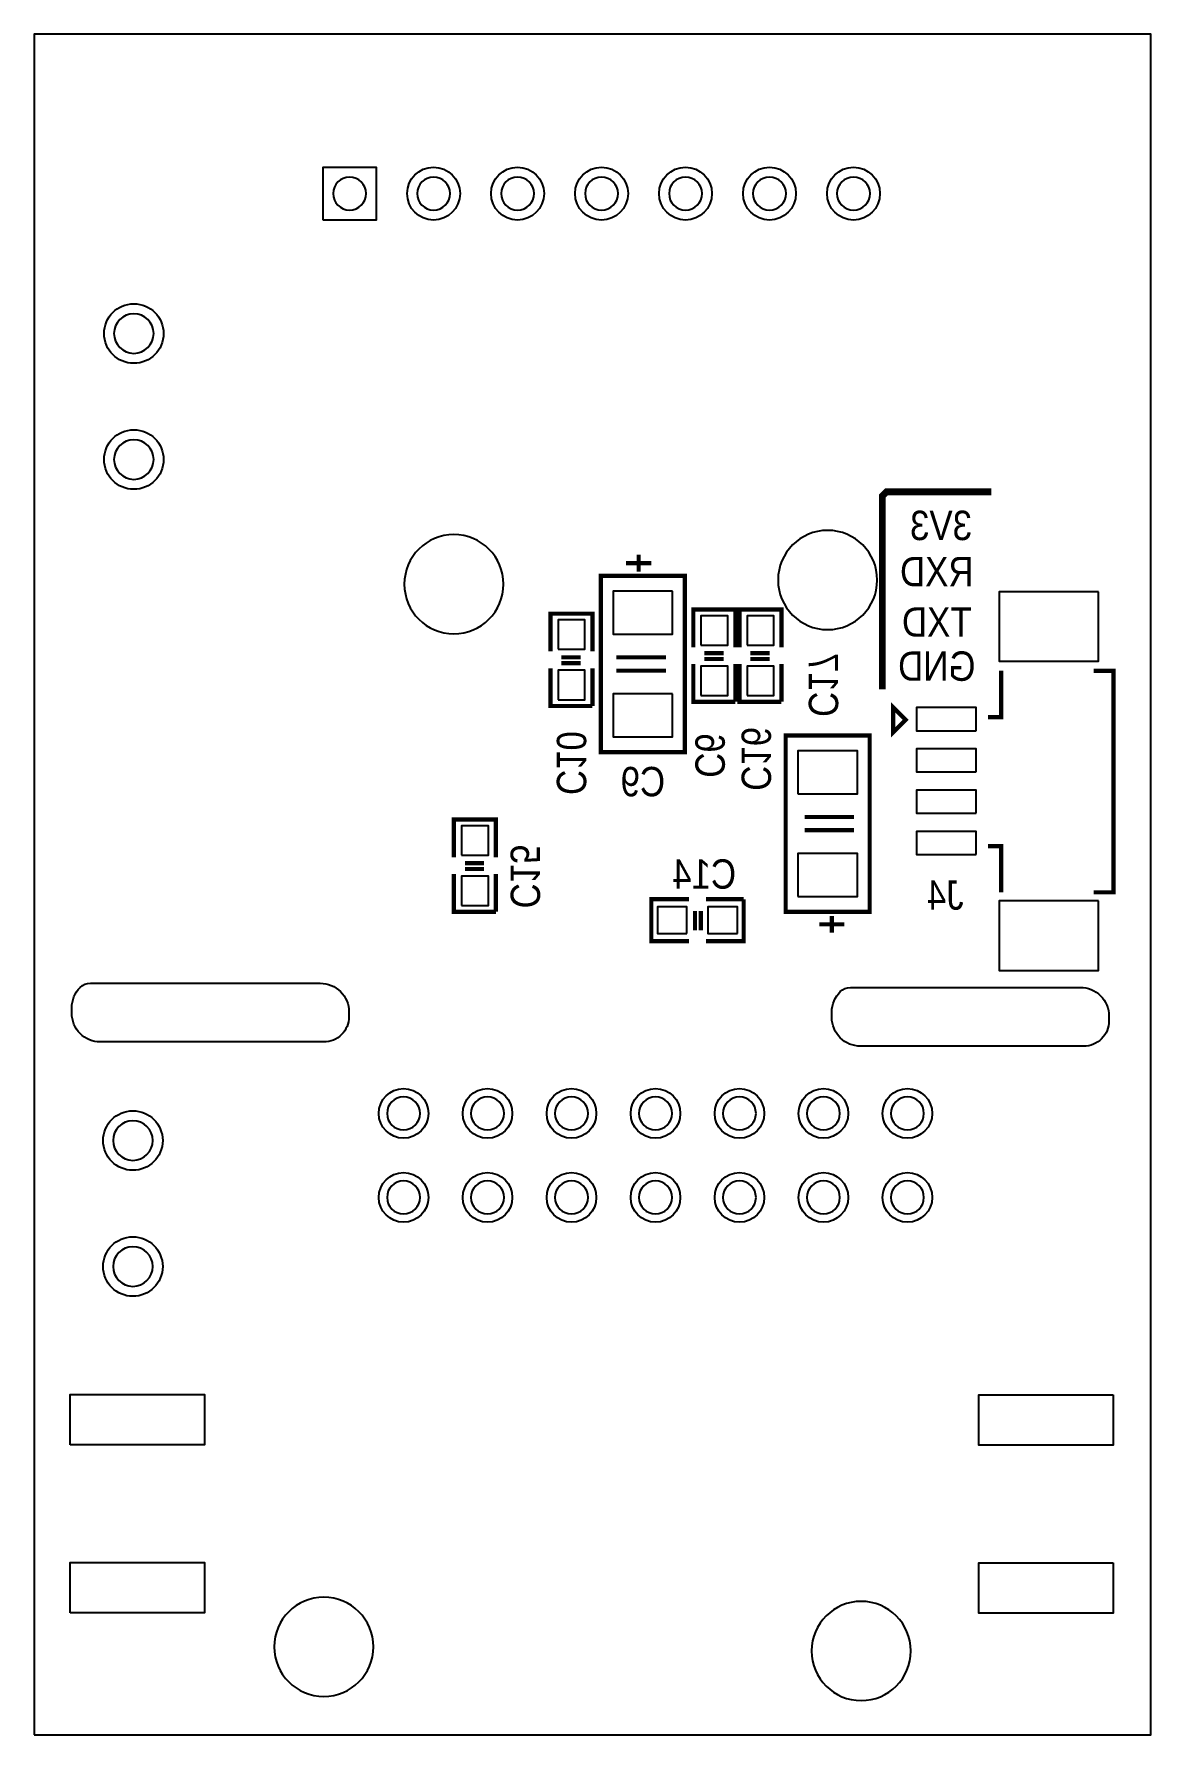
# Model space of a CAD drawing. Extents: x 0 to 33.8, y 0 to 51.4.
import ezdxf
from ezdxf.enums import TextEntityAlignment as Align

# ---------------------------------------------------------------- set-up
doc = ezdxf.new("R2010")
doc.units = 0
for name, color, linetype in [('BG_OUTLINE', 6, 'CONTINUOUS'), ('BO_SILKSCREEN_BOTTOM', 4, 'CONTINUOUS'), ('PG_SILKSCREEN_BOTTOM', 4, 'CONTINUOUS'), ('PIN_BOTTOM', 4, 'CONTINUOUS'), ('RE_DISPLAY_TOP', 142, 'CONTINUOUS'), ('RE_SILKSCREEN_BOTTOM', 4, 'CONTINUOUS')]:
    doc.layers.add(name, color=color, linetype=linetype)

msp = doc.modelspace()

# ---------------------------------------------------------------- linework, layer by layer
at = {"layer": 'BG_OUTLINE'}
msp.add_lwpolyline([(0, 0), (33.782, 0), (33.782, 51.435), (0, 51.435), (0, 0)], dxfattribs=at)
for points in [[(14.199997, 34.798, 1), (11.200003, 34.798, 1), (14.199997, 34.798)], [(25.502997, 34.925, 1), (22.503003, 34.925, 1), (25.502997, 34.925)], [(2.54, 22.733), (8.657793, 22.733, -0.198926), (9.271, 22.479, -0.198923), (9.525, 21.865793), (9.525, 21.717, -0.414214), (8.763, 20.955), (2.010207, 20.955, -0.198926), (1.397, 21.209, -0.198923), (1.143, 21.822207), (1.143, 21.992793, -0.198926), (1.397, 22.606, -0.198923), (1.703603, 22.733), (2.54, 22.733)], [(25.527, 22.606), (31.644793, 22.606, -0.198926), (32.258, 22.352, -0.198923), (32.512, 21.738793), (32.512, 21.59, -0.414214), (31.75, 20.828), (24.997207, 20.828, -0.198926), (24.384, 21.082, -0.198923), (24.13, 21.695207), (24.13, 21.865793, -0.198926), (24.384, 22.479, -0.198923), (24.690603, 22.606), (25.527, 22.606)], [(10.262997, 2.667, 1), (7.263003, 2.667, 1), (10.262997, 2.667)], [(26.518997, 2.54, 1), (23.519003, 2.54, 1), (26.518997, 2.54)]]:
    msp.add_lwpolyline(points, format="xyb", dxfattribs=at)
at = {"layer": 'BO_SILKSCREEN_BOTTOM', "const_width": 0.2032}
msp.add_lwpolyline([(28.956, 37.592), (25.781, 37.592), (25.654, 37.465), (25.654, 31.623)], dxfattribs=at)
at = {"layer": 'PG_SILKSCREEN_BOTTOM', "const_width": 0.127}
for points in [[(17.907, 35.433), (18.669, 35.433)], [(18.288, 35.687), (18.288, 35.179)], [(17.145, 35.052), (17.145, 29.718), (19.685, 29.718), (19.685, 35.052), (17.145, 35.052)], [(16.891, 32.766), (16.891, 33.909), (15.621, 33.909), (15.621, 32.766)], [(21.209, 32.893), (21.209, 34.036), (19.939, 34.036), (19.939, 32.893)], [(22.606, 32.893), (22.606, 34.036), (21.336, 34.036), (21.336, 32.893)], [(16.5354, 32.5882), (15.9512, 32.5882)], [(16.5354, 32.4104), (15.9512, 32.4104)], [(17.6149, 32.584898), (19.114999, 32.584898)], [(19.939, 32.385), (19.939, 31.242), (21.209, 31.242)], [(20.8534, 32.7152), (20.2692, 32.7152)], [(20.8534, 32.5374), (20.2692, 32.5374)], [(21.209, 31.242), (21.209, 32.385)], [(21.336, 32.385), (21.336, 31.242), (22.606, 31.242)], [(22.2504, 32.7152), (21.6662, 32.7152)], [(22.2504, 32.5374), (21.6662, 32.5374)], [(22.606, 31.242), (22.606, 32.385)], [(15.621, 32.258), (15.621, 31.115), (16.891, 31.115)], [(16.891, 31.115), (16.891, 32.258)], [(17.6149, 32.185102), (19.114999, 32.185102)], [(28.849091, 30.779009), (29.249091, 30.779009), (29.249091, 32.179006)], [(32.049009, 32.179006), (32.648906, 32.179006), (32.648906, 25.478994), (32.049009, 25.478994)], [(25.981889, 31.076595), (25.981889, 30.314595), (26.362889, 30.695595), (25.981889, 31.076595)], [(25.273, 24.892), (25.273, 30.226), (22.733, 30.226), (22.733, 24.892), (25.273, 24.892)], [(24.8031, 27.758898), (23.303001, 27.758898)], [(13.97, 26.543), (13.97, 27.686), (12.7, 27.686), (12.7, 26.543)], [(24.8031, 27.359102), (23.303001, 27.359102)], [(28.849091, 26.878991), (29.249091, 26.878991), (29.249091, 25.478994)], [(13.6144, 26.3652), (13.0302, 26.3652)], [(13.6144, 26.1874), (13.0302, 26.1874)], [(12.7, 26.035), (12.7, 24.892), (13.97, 24.892)], [(13.97, 24.892), (13.97, 26.035)], [(19.812, 25.273), (18.669, 25.273), (18.669, 24.003), (19.812, 24.003)], [(20.32, 24.003), (21.463, 24.003), (21.463, 25.273)], [(21.463, 25.273), (20.32, 25.273)], [(19.9898, 24.9174), (19.9898, 24.3332)], [(20.1676, 24.9174), (20.1676, 24.3332)], [(24.13, 24.257), (24.13, 24.765)], [(24.511, 24.511), (23.749, 24.511)]]:
    msp.add_lwpolyline(points, dxfattribs=at)
at = {"layer": 'PIN_BOTTOM'}
for points in [[(8.745017, 45.809052), (8.745017, 47.408948), (10.344912, 47.408948), (10.344912, 45.809052)], [(19.315049, 34.585389), (17.514951, 34.585389), (17.514951, 33.285392), (19.315049, 33.285392)], [(32.191096, 34.570937), (29.191102, 34.570937), (29.191102, 32.470839), (32.191096, 32.470839)], [(15.8496, 32.8295), (16.6624, 32.8295), (16.6624, 33.7185), (15.8496, 33.7185)], [(20.1676, 32.9565), (20.9804, 32.9565), (20.9804, 33.8455), (20.1676, 33.8455)], [(21.5646, 32.9565), (22.3774, 32.9565), (22.3774, 33.8455), (21.5646, 33.8455)], [(15.8496, 31.3055), (16.6624, 31.3055), (16.6624, 32.1945), (15.8496, 32.1945)], [(20.1676, 31.4325), (20.9804, 31.4325), (20.9804, 32.3215), (20.1676, 32.3215)], [(21.5646, 31.4325), (22.3774, 31.4325), (22.3774, 32.3215), (21.5646, 32.3215)], [(19.315049, 31.484608), (17.514951, 31.484608), (17.514951, 30.184611), (19.315049, 30.184611)], [(28.491053, 30.369078), (28.491053, 31.069077), (26.690955, 31.069077), (26.690955, 30.369078)], [(23.102951, 28.459392), (24.903049, 28.459392), (24.903049, 29.759389), (23.102951, 29.759389)], [(28.491053, 29.122878), (28.491053, 29.822877), (26.690955, 29.822877), (26.690955, 29.122878)], [(28.491053, 27.870963), (28.491053, 28.570961), (26.690955, 28.570961), (26.690955, 27.870963)], [(12.9286, 26.6065), (13.7414, 26.6065), (13.7414, 27.4955), (12.9286, 27.4955)], [(28.491053, 26.620978), (28.491053, 27.320977), (26.690955, 27.320977), (26.690955, 26.620978)], [(23.102951, 25.358611), (24.903049, 25.358611), (24.903049, 26.658608), (23.102951, 26.658608)], [(12.9286, 25.0825), (13.7414, 25.0825), (13.7414, 25.9715), (12.9286, 25.9715)], [(32.191096, 25.220943), (29.191102, 25.220943), (29.191102, 23.120845), (32.191096, 23.120845)], [(19.7485, 24.2316), (19.7485, 25.0444), (18.8595, 25.0444), (18.8595, 24.2316)], [(21.2725, 24.2316), (21.2725, 25.0444), (20.3835, 25.0444), (20.3835, 24.2316)], [(1.094232, 8.775243), (1.094232, 10.295153), (5.154143, 10.295153), (5.154143, 8.775243)], [(32.636955, 10.284955), (32.636955, 8.765045), (28.577045, 8.765045), (28.577045, 10.284955)], [(1.094232, 3.695243), (1.094232, 5.215153), (5.154143, 5.215153), (5.154143, 3.695243)], [(32.636955, 5.204955), (32.636955, 3.685045), (28.577045, 3.685045), (28.577045, 5.204955)]]:
    msp.add_lwpolyline(points, close=True, dxfattribs=at)
for centre, radius in [((12.084964, 46.609), 0.799948), ((14.624964, 46.609), 0.799948), ((17.164964, 46.609), 0.799948), ((19.704964, 46.609), 0.799948), ((22.244964, 46.609), 0.799948), ((24.784964, 46.609), 0.799948), ((3.018993, 42.378097), 0.900049), ((3.018993, 38.568097), 0.900049), ((11.176, 18.796), 0.750049), ((13.716, 18.796), 0.750049), ((16.256, 18.796), 0.750049), ((18.796, 18.796), 0.750049), ((21.336, 18.796), 0.750049), ((23.876, 18.796), 0.750049), ((26.416, 18.796), 0.750049), ((2.991104, 17.975097), 0.900049), ((11.176, 16.256), 0.750049), ((13.716, 16.256), 0.750049), ((16.256, 16.256), 0.750049), ((18.796, 16.256), 0.750049), ((21.336, 16.256), 0.750049), ((23.876, 16.256), 0.750049), ((26.416, 16.256), 0.750049), ((2.991104, 14.165097), 0.900049)]:
    msp.add_circle(centre, radius, dxfattribs=at)
at = {"layer": 'RE_DISPLAY_TOP'}
for points in [[(10.044963, 46.609, 1), (9.044965, 46.609, 1)], [(12.584963, 46.609, 1), (11.584965, 46.609, 1)], [(15.124963, 46.609, 1), (14.124965, 46.609, 1)], [(17.664963, 46.609, 1), (16.664965, 46.609, 1)], [(20.204963, 46.609, 1), (19.204965, 46.609, 1)], [(22.744963, 46.609, 1), (21.744965, 46.609, 1)], [(25.284963, 46.609, 1), (24.284965, 46.609, 1)], [(3.618941, 42.378097, 1), (2.419045, 42.378097, 1)], [(3.618941, 38.568097, 1), (2.419045, 38.568097, 1)], [(11.675999, 18.796, 1), (10.676001, 18.796, 1)], [(14.215999, 18.796, 1), (13.216001, 18.796, 1)], [(16.755999, 18.796, 1), (15.756001, 18.796, 1)], [(19.295999, 18.796, 1), (18.296001, 18.796, 1)], [(21.835999, 18.796, 1), (20.836001, 18.796, 1)], [(24.375999, 18.796, 1), (23.376001, 18.796, 1)], [(26.915999, 18.796, 1), (25.916001, 18.796, 1)], [(3.591052, 17.975097, 1), (2.391156, 17.975097, 1)], [(11.675999, 16.256, 1), (10.676001, 16.256, 1)], [(14.215999, 16.256, 1), (13.216001, 16.256, 1)], [(16.755999, 16.256, 1), (15.756001, 16.256, 1)], [(19.295999, 16.256, 1), (18.296001, 16.256, 1)], [(21.835999, 16.256, 1), (20.836001, 16.256, 1)], [(24.375999, 16.256, 1), (23.376001, 16.256, 1)], [(26.915999, 16.256, 1), (25.916001, 16.256, 1)], [(3.591052, 14.165097, 1), (2.391156, 14.165097, 1)]]:
    msp.add_lwpolyline(points, format="xyb", close=True, dxfattribs=at)

# ---------------------------------------------------------------- texts
at = {"layer": 'BO_SILKSCREEN_BOTTOM', "text_generation_flag": 2, "width": 0.885714}
for s, p in [('3V3', (27.432, 36.1315)), ('RXD', (27.305, 34.7345)), ('TXD', (27.305, 33.2105)), ('GND', (27.305, 31.877))]:
    msp.add_text(s, height=0.889, dxfattribs=at).set_placement(p, align=Align.CENTER)
at = {"layer": 'RE_SILKSCREEN_BOTTOM', "text_generation_flag": 2, "width": 0.885714}
msp.add_text('C17', height=0.889, rotation=270, dxfattribs=at).set_placement((23.4315, 31.75), align=Align.CENTER)
for s, p in [('C16', (21.3995, 28.5496)), ('C10', (15.8115, 28.4226)), ('C6', (20.0025, 28.9433)), ('C15', (14.4145, 24.9936))]:
    msp.add_text(s, height=0.889, rotation=270, dxfattribs=at).set_placement(p)
for s, p in [('C9', (18.415, 28.3845)), ('J4', (27.559, 24.9555))]:
    msp.add_text(s, height=0.889, dxfattribs=at).set_placement(p, align=Align.CENTER)
msp.add_text('C14', height=0.889, dxfattribs=at).set_placement((21.2344, 25.5905))

doc.saveas('drawing.dxf')
